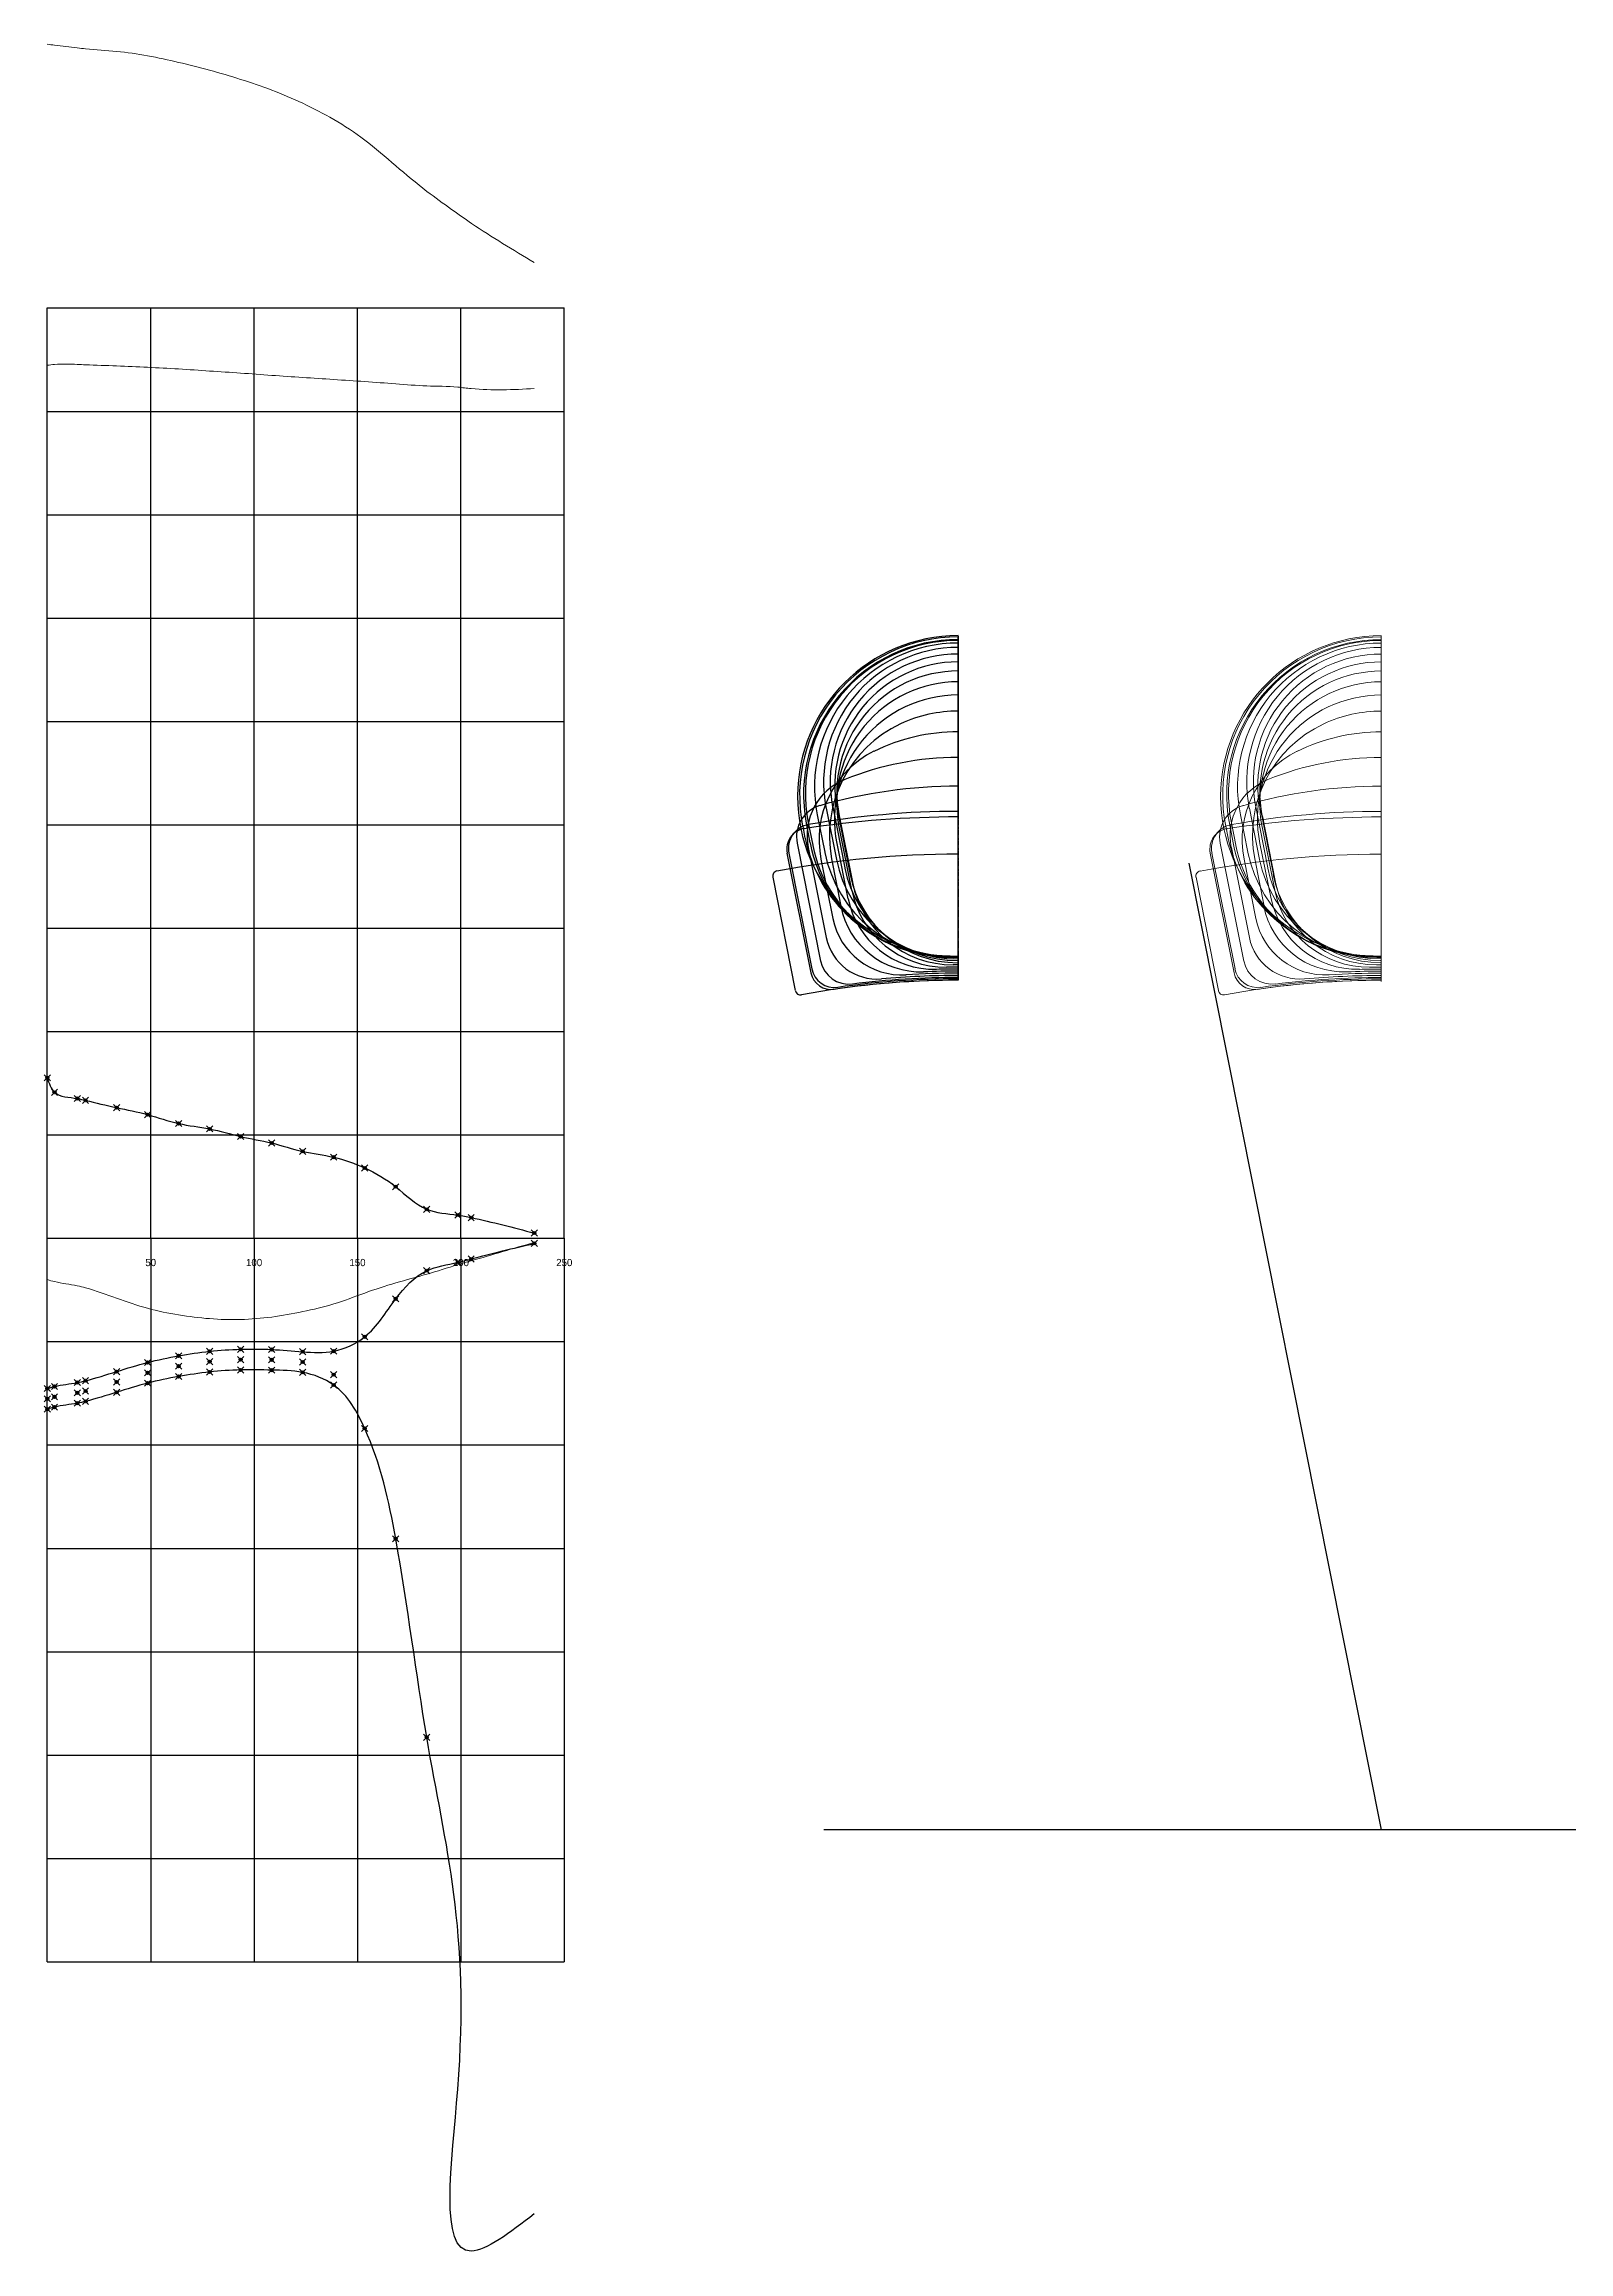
# Model space of a CAD drawing. Header units: millimetres. Extents: x -386 to 2406, y -435 to 634.
# Drawn here: x 931 to 1668, y -434 to 634 of the extents above; entities that cross this region are included whole.
import ezdxf
from ezdxf.enums import TextEntityAlignment as Align

# ---------------------------------------------------------------- set-up
doc = ezdxf.new("R2010")
doc.units = ezdxf.units.MM
doc.header["$PDMODE"] = 35
doc.header["$PDSIZE"] = 1.5
doc.linetypes.add('PHANTOM', pattern=[2.5, 1.25, -0.25, 0.25, -0.25, 0.25, -0.25])
for name, color, linetype in [('1', 7, 'Continuous'), ('r_kb', 4, 'Continuous'), ('r_kt', 2, 'Continuous'), ('r_top', 1, 'Continuous')]:
    doc.layers.add(name, color=color, linetype=linetype)

msp = doc.modelspace()

# ---------------------------------------------------------------- linework, layer by layer
for p, q in [((932.5, -293.2), (932.5, 506.8)), ((932.5, 506.8), (1182.5, 506.8)), ((982.5, 56.8), (982.5, 506.8)), ((1032.5, 56.8), (1032.5, 506.8)), ((1082.5, 56.8), (1082.5, 506.8)), ((1132.5, 56.8), (1132.5, 506.8)), ((1182.5, 56.8), (1182.5, 506.8)), ((932.5, 456.8), (1182.5, 456.8)), ((932.5, 406.8), (1182.5, 406.8)), ((932.5, 356.8), (1182.5, 356.8)), ((932.5, 306.8), (1182.5, 306.8)), ((932.5, 256.8), (1182.5, 256.8)), ((1484.6, 238.2), (1577.6, -229.4)), ((932.5, 206.8), (1182.5, 206.8)), ((932.5, 156.8), (1182.5, 156.8)), ((932.5, 106.8), (1182.5, 106.8)), ((932.5, 56.8), (1182.5, 56.8)), ((982.5, 56.8), (982.5, -293.2)), ((1032.5, 56.8), (1032.5, -293.2)), ((1082.5, 56.8), (1082.5, -293.2)), ((1132.5, 56.8), (1132.5, -293.2)), ((1182.5, 56.8), (1182.5, -293.2)), ((932.5, 6.8), (1182.5, 6.8)), ((932.5, -43.2), (1182.5, -43.2)), ((932.5, -93.2), (1182.5, -93.2)), ((932.5, -143.2), (1182.5, -143.2)), ((932.5, -193.2), (1182.5, -193.2)), ((1790.4, -229.4), (1308, -229.4)), ((932.5, -243.2), (1182.5, -243.2)), ((932.5, -293.2), (1182.5, -293.2))]:
    msp.add_line(p, q)
at = {"color": 2, "linetype": 'Continuous', "lineweight": 0, "extrusion": (1, 0, 2.22045e-16)}
msp.add_line((1577.6, 270.6), (1577.6, 270.6, -223.1), dxfattribs=at)
at = {"color": 1, "linetype": 'Continuous', "lineweight": 0}
msp.add_spline([(932.5, 634.4), (936, 633.9), (947, 632.6), (951, 632.2), (966, 630.9), (981, 628.8), (996, 625.6), (1011, 621.8), (1026, 617.4), (1041, 612.2), (1056, 605.8), (1071, 598), (1086, 588), (1101, 575.6), (1116.1, 563.2), (1128, 554.5), (1137.7, 547.7), (1168, 528.8)], degree=3, dxfattribs=at)
at = {"color": 6, "linetype": 'Continuous', "lineweight": 0}
msp.add_spline([(932.5, 479.1), (936, 479.5), (947, 479.5), (951, 479.3), (966, 478.8), (981, 478.1), (996, 477.3), (1011, 476.3), (1026, 475.3), (1041, 474.2), (1056, 473.2), (1071, 472.2), (1086, 471.2), (1101, 470.1), (1116, 469.1), (1131, 468.5), (1137.5, 467.8), (1168, 467.8)], degree=3, dxfattribs=at)
at = {"linetype": 'Continuous', "lineweight": 0}
for points in [[(1577.6, 348.2), (1577.6, 347.7, -3.5), (1577.6, 346.4, -14.5), (1577.6, 346, -18.5), (1577.6, 344.7, -33.5), (1577.6, 342.6, -48.5), (1577.6, 339.4, -63.5), (1577.6, 335.6, -78.5), (1577.6, 331.2, -93.5), (1577.6, 326, -108.5), (1577.6, 319.6, -123.5), (1577.6, 311.8, -138.5), (1577.6, 301.8, -153.5), (1577.6, 289.4, -168.5), (1577.6, 275.5, -183.5), (1577.6, 263.3, -198.5), (1577.6, 260.6, -205), (1577.6, 242.6, -235.5)], [(1577.6, 192.9), (1577.6, 193.3, -3.5), (1577.6, 193.3, -14.5), (1577.6, 193.1, -18.5), (1577.6, 192.6, -33.5), (1577.6, 191.9, -48.5), (1577.6, 191.1, -63.5), (1577.6, 190.1, -78.5), (1577.6, 189.1, -93.5), (1577.6, 188, -108.5), (1577.6, 187, -123.5), (1577.6, 186, -138.5), (1577.6, 185, -153.5), (1577.6, 183.9, -168.5), (1577.6, 182.9, -183.5), (1577.6, 182.3, -198.5), (1577.6, 181.6, -205), (1577.6, 181.6, -235.5)]]:
    msp.add_spline(points, degree=3, dxfattribs=at)
at = {"color": 3, "linetype": 'Continuous', "lineweight": 0}
msp.add_spline([(932.5, 36.8), (936, 35.8), (947, 33.8), (951, 32.8), (966, 27.8), (981, 22.9), (996, 19.7), (1011, 17.9), (1026, 17.5), (1041, 18.7), (1056, 21.3), (1071, 25), (1086, 30.3), (1101, 35.2), (1116, 39.4), (1131, 44), (1137.5, 45.9), (1168, 54.8)], degree=3, dxfattribs=at)
at = {"layer": '1', "color": 4, "linetype": 'PHANTOM'}
for p, q in [((1373, 348.2), (1373, 192.9)), ((1373, 193.3, -3.5), (1373, 347.7, -3.5)), ((1373, 193.3, -14.5), (1373, 346.4, -14.5)), ((1373, 193.1, -18.5), (1373, 346, -18.5)), ((1373, 192.6, -33.5), (1373, 344.7, -33.5)), ((1373, 191.9, -48.5), (1373, 342.6, -48.5)), ((1373, 191.1, -63.5), (1373, 339.4, -63.5)), ((1373, 190.1, -78.5), (1373, 335.6, -78.5)), ((1373, 189.1, -93.5), (1373, 331.2, -93.5)), ((1373, 188, -108.5), (1373, 326, -108.5)), ((1373, 187, -123.5), (1373, 319.6, -123.5)), ((1373, 186, -138.5), (1373, 311.8, -138.5)), ((1373, 185, -153.5), (1373, 301.8, -153.5)), ((1373, 183.9, -168.5), (1373, 289.4, -168.5)), ((1373, 182.9, -183.5), (1373, 275.5, -183.5)), ((1373, 182.3, -198.5), (1373, 263.3, -198.5)), ((1373, 181.6, -205), (1373, 260.6, -205)), ((1373, 181.6, -235.5), (1373, 242.6, -235.5))]:
    msp.add_line(p, q, dxfattribs=at)
at = {"layer": '1', "color": 7, "linetype": 'PHANTOM', "lineweight": 0}
for p, q in [((1577.6, 348.2), (1577.6, 192.9)), ((1577.6, 193.3, -3.5), (1577.6, 347.7, -3.5)), ((1577.6, 193.3, -14.5), (1577.6, 346.4, -14.5)), ((1577.6, 193.1, -18.5), (1577.6, 346, -18.5)), ((1577.6, 192.6, -33.5), (1577.6, 344.7, -33.5)), ((1577.6, 191.9, -48.5), (1577.6, 342.6, -48.5))]:
    msp.add_line(p, q, dxfattribs=at)
at = {"layer": '1', "color": 4, "linetype": 'PHANTOM', "lineweight": 0}
for p, q in [((1577.6, 191.1, -63.5), (1577.6, 339.4, -63.5)), ((1577.6, 190.1, -78.5), (1577.6, 335.6, -78.5)), ((1577.6, 189.1, -93.5), (1577.6, 331.2, -93.5)), ((1577.6, 188, -108.5), (1577.6, 326, -108.5)), ((1577.6, 187, -123.5), (1577.6, 319.6, -123.5)), ((1577.6, 186, -138.5), (1577.6, 311.8, -138.5)), ((1577.6, 185, -153.5), (1577.6, 301.8, -153.5)), ((1577.6, 183.9, -168.5), (1577.6, 289.4, -168.5)), ((1577.6, 182.9, -183.5), (1577.6, 275.5, -183.5)), ((1577.6, 182.3, -198.5), (1577.6, 270.6, -198.5)), ((1577.6, 181.6, -205), (1577.6, 270.6, -205)), ((1577.6, 181.6, -235.5), (1577.6, 270.6, -235.5))]:
    msp.add_line(p, q, dxfattribs=at)
at = {"layer": '1', "color": 2, "linetype": 'Continuous'}
for p, q in [((1299.5, 257.6, -14.5), (1301.3, 248.1, -14.5)), ((1300.5, 257.8, -18.5), (1302.7, 246.9, -18.5)), ((1304.8, 261.6, -33.5), (1308.5, 243.5, -33.5)), ((1309.2, 264.8, -48.5), (1314.1, 240, -48.5)), ((1312.3, 265.5, -63.5), (1318.2, 235.9, -63.5)), ((1314.4, 264.3, -78.5), (1320.7, 232.7, -78.5)), ((1315.4, 261.1, -93.5), (1321.8, 229, -93.5)), ((1295.1, 247.9, -183.5), (1306.4, 190.9, -183.5)), ((1297.8, 256.1, -3.5), (1298.9, 250.4, -3.5)), ((1300.5, 245.8, -168.5), (1309.2, 202.2, -168.5)), ((1314.3, 247.8, -123.5), (1319.7, 221, -123.5)), ((1315.3, 255.8, -108.5), (1321.4, 225.1, -108.5)), ((1290.2, 243.1, -205), (1301.8, 185.2, -205)), ((1291.1, 243.1, -198.5), (1302.2, 187.1, -198.5)), ((1306.6, 240.2, -153.5), (1312.3, 211.5, -153.5)), ((1311.8, 240.3, -138.5), (1316.2, 217.4, -138.5)), ((1283.3, 231.5, -235.5), (1294.2, 176.6, -235.5))]:
    msp.add_line(p, q, dxfattribs=at)
at = {"layer": '1', "color": 7, "linetype": 'Continuous', "lineweight": 0}
for p, q in [((1504.2, 257.6, -14.5), (1506, 248.1, -14.5)), ((1505.1, 257.8, -18.5), (1507.3, 246.9, -18.5)), ((1509.5, 261.6, -33.5), (1513.1, 243.5, -33.5)), ((1502.4, 256.1, -3.5), (1503.5, 250.4, -3.5))]:
    msp.add_line(p, q, dxfattribs=at)
at = {"layer": '1', "color": 2, "linetype": 'Continuous', "lineweight": 0}
for p, q in [((1513.8, 264.8, -48.5), (1518.7, 240, -48.5)), ((1516.9, 265.5, -63.5), (1522.8, 235.9, -63.5)), ((1519.1, 264.3, -78.5), (1525.4, 232.7, -78.5)), ((1520.1, 261.1, -93.5), (1526.4, 229, -93.5)), ((1499.7, 247.9, -183.5), (1511.1, 190.9, -183.5)), ((1505.1, 245.8, -168.5), (1513.8, 202.2, -168.5)), ((1518.9, 247.8, -123.5), (1524.4, 221, -123.5)), ((1520, 255.8, -108.5), (1526.1, 225.1, -108.5)), ((1494.9, 243.1, -205), (1506.4, 185.2, -205)), ((1495.7, 243.1, -198.5), (1506.9, 187.1, -198.5)), ((1511.2, 240.2, -153.5), (1517, 211.5, -153.5)), ((1516.4, 240.3, -138.5), (1520.9, 217.4, -138.5)), ((1488, 231.5, -235.5), (1498.9, 176.6, -235.5))]:
    msp.add_line(p, q, dxfattribs=at)
at = {"layer": '1', "color": 133, "linetype": 'Continuous'}
for centre, radius, start, end in [((1373, 270.6), 77.7, 90, 270), ((1373, 271, -3.5), 76.7, 90, 191.2056), ((1373, 271.6, -14.5), 74.8, 90, 190.7985), ((1373, 272.1, -18.5), 73.9, 90, 191.2056), ((1373, 275.2, -33.5), 69.5, 90, 191.2902), ((1373, 277.5, -48.5), 65.1, 90, 191.2987), ((1373, 277.5, -63.5), 61.9, 90, 191.2109), ((1373, 275.9, -78.5), 59.7, 90, 191.2307), ((1373, 272.5, -93.5), 58.7, 90, 191.2254), ((1373, 267.2, -108.5), 58.8, 90, 191.2613), ((1373, 259.7, -123.5), 59.9, 90, 191.4648), ((1373, 245.8, -138.5), 66, 90, 114.953), ((1370.3, 251.6, -138.5), 59.6, 114.953, 190.9493), ((1373, 209.8, -153.5), 92, 90, 116.3317), ((1353.4, 249.6, -153.5), 47.7, 116.3317, 191.3205), ((1373, 144, -168.5), 145.4, 90, 112.1641), ((1329.2, 251.6, -168.5), 29.3, 112.1641, 191.2973), ((1373, 34.1, -183.5), 241.4, 90, 106.0895), ((1302.6, 245.4, -198.5), 11.7, 100.1467, 191.2522), ((1310.5, 251, -183.5), 15.7, 106.0895, 191.2767), ((1373, -229.4, -205), 490, 90, 98.7416), ((1373, -148.3, -198.5), 411.6, 90, 100.1467), ((1300.1, 245.1, -205), 10, 98.7416, 191.2765), ((1368.2, 264.1, -3.5), 70.6, 191.2056, 265.4695), ((1367.8, 260.7, -14.5), 67.6, 190.7985, 274.4542), ((1368.1, 259.8, -18.5), 66.7, 191.2056, 270.3798), ((1373, -229.4, -235.5), 472, 90, 100.7037), ((1370.5, 255.8, -33.5), 63.2, 191.2902, 270.286), ((1372.8, 251.7, -48.5), 59.8, 191.2987, 270.0288), ((1372.6, 246.6, -63.5), 55.5, 191.2109, 270.0472), ((1285.8, 232, -235.5), 2.5, 100.7037, 191.2233), ((1372.6, 243, -78.5), 52.9, 191.2307, 270.0477), ((1366.7, 234.1, -108.5), 46.1, 191.2613, 270.773), ((1370.4, 238.6, -93.5), 49.5, 191.2254, 270.3191), ((1354.7, 224.9, -138.5), 39.2, 190.9493, 272.2775), ((1361.4, 229.4, -123.5), 42.5, 191.4648, 271.4279), ((1345.7, 218.2, -153.5), 34, 191.3205, 273.4583), ((1333.6, 207.1, -168.5), 24.9, 191.2973, 275.1293), ((1373, 325.3, -3.5), 132, 265.4695, 270), ((1373, -479.5, -18.5), 672.6, 90, 90.3798), ((1373, -255.1, -33.5), 447.7, 90, 90.286), ((1373, -229.4, -235.5), 411, 90, 100.6333), ((1311.6, 187.1, -205), 10, 191.2765, 278.3861), ((1313.2, 189.3, -198.5), 11.2, 191.2522, 278.1253), ((1320.2, 193.7, -183.5), 14, 191.2767, 277.1047), ((1373, -229.4, -205), 411, 90, 98.3861), ((1373, -229.6, -198.5), 411.9, 90, 98.1253), ((1373, -230.4, -183.5), 413.3, 90, 97.1047), ((1373, -231.9, -168.5), 415.8, 90, 95.1293), ((1373, -234.4, -153.5), 419.4, 90, 93.4583), ((1373, -235.3, -138.5), 421.3, 90, 92.2775), ((1373, -236, -123.5), 423, 90, 91.4279), ((1373, -236.6, -108.5), 424.6, 90, 90.773), ((1373, -237.2, -93.5), 426.3, 90, 90.3191), ((1373, -238.6, -63.5), 429.7, 90, 90.0472), ((1373, -237.9, -78.5), 428, 90, 90.0477), ((1373, -246, -48.5), 437.9, 90, 90.0288), ((1296.7, 177, -235.5), 2.5, 191.2233, 280.6333)]:
    msp.add_arc(centre, radius, start, end, dxfattribs=at)
at = {"layer": '1', "color": 1, "linetype": 'Continuous', "lineweight": 0}
msp.add_arc((1577.6, 270.6), 77.7, 90, 270, dxfattribs=at)
at = {"layer": '1', "color": 133, "linetype": 'Continuous', "lineweight": 0}
for centre, radius, start, end in [((1577.6, 271, -3.5), 76.7, 90, 191.2056), ((1577.6, 271.6, -14.5), 74.8, 90, 190.7985), ((1577.6, 272.1, -18.5), 73.9, 90, 191.2056), ((1577.6, 275.2, -33.5), 69.5, 90, 191.2902), ((1577.6, 277.5, -48.5), 65.1, 90, 191.2987), ((1577.6, 277.5, -63.5), 61.9, 90, 191.2109), ((1577.6, 275.9, -78.5), 59.7, 90, 191.2307), ((1577.6, 272.5, -93.5), 58.7, 90, 191.2254), ((1577.6, 267.2, -108.5), 58.8, 90, 191.2613), ((1577.6, 259.7, -123.5), 59.9, 90, 191.4648), ((1577.6, 245.8, -138.5), 66, 90, 114.953), ((1574.9, 251.6, -138.5), 59.6, 114.953, 190.9493), ((1577.6, 209.8, -153.5), 92, 90, 116.3317), ((1558, 249.6, -153.5), 47.7, 116.3317, 191.3205), ((1577.6, 144, -168.5), 145.4, 90, 112.1641), ((1533.8, 251.6, -168.5), 29.3, 112.1641, 191.2973), ((1577.6, 34.1, -183.5), 241.4, 90, 106.0895), ((1507.2, 245.4, -198.5), 11.7, 100.1467, 191.2522), ((1515.1, 251, -183.5), 15.7, 106.0895, 191.2767), ((1577.6, -229.4, -205), 490, 90, 98.7416), ((1577.6, -148.3, -198.5), 411.6, 90, 100.1467), ((1504.7, 245.1, -205), 10, 98.7416, 191.2765), ((1572.8, 264.1, -3.5), 70.6, 191.2056, 265.4695), ((1572.4, 260.7, -14.5), 67.6, 190.7985, 274.4542), ((1572.7, 259.8, -18.5), 66.7, 191.2056, 270.3798), ((1577.6, -229.4, -235.5), 472, 90, 100.7037), ((1575.1, 255.8, -33.5), 63.2, 191.2902, 270.286), ((1577.4, 251.7, -48.5), 59.8, 191.2987, 270.0288), ((1577.2, 246.6, -63.5), 55.5, 191.2109, 270.0472), ((1490.4, 232, -235.5), 2.5, 100.7037, 191.2233), ((1577.2, 243, -78.5), 52.9, 191.2307, 270.0477), ((1571.3, 234.1, -108.5), 46.1, 191.2613, 270.773), ((1575, 238.6, -93.5), 49.5, 191.2254, 270.3191), ((1559.3, 224.9, -138.5), 39.2, 190.9493, 272.2775), ((1566, 229.4, -123.5), 42.5, 191.4648, 271.4279), ((1550.3, 218.2, -153.5), 34, 191.3205, 273.4583), ((1538.2, 207.1, -168.5), 24.9, 191.2973, 275.1293), ((1577.6, 325.3, -3.5), 132, 265.4695, 270), ((1577.6, -479.5, -18.5), 672.6, 90, 90.3798), ((1577.6, -255.1, -33.5), 447.7, 90, 90.286), ((1577.6, -229.4, -235.5), 411, 90, 100.6333), ((1516.2, 187.1, -205), 10, 191.2765, 278.3861), ((1517.8, 189.3, -198.5), 11.2, 191.2522, 278.1253), ((1524.8, 193.7, -183.5), 14, 191.2767, 277.1047), ((1577.6, -229.4, -205), 411, 90, 98.3861), ((1577.6, -229.6, -198.5), 411.9, 90, 98.1253), ((1577.6, -230.4, -183.5), 413.3, 90, 97.1047), ((1577.6, -231.9, -168.5), 415.8, 90, 95.1293), ((1577.6, -234.4, -153.5), 419.4, 90, 93.4583), ((1577.6, -235.3, -138.5), 421.3, 90, 92.2775), ((1577.6, -236, -123.5), 423, 90, 91.4279), ((1577.6, -236.6, -108.5), 424.6, 90, 90.773), ((1577.6, -237.2, -93.5), 426.3, 90, 90.3191), ((1577.6, -238.6, -63.5), 429.7, 90, 90.0472), ((1577.6, -237.9, -78.5), 428, 90, 90.0477), ((1577.6, -246, -48.5), 437.9, 90, 90.0288), ((1501.3, 177, -235.5), 2.5, 191.2233, 280.6333)]:
    msp.add_arc(centre, radius, start, end, dxfattribs=at)
at = {"layer": '1', "color": 3, "linetype": 'Continuous'}
for points, knots in [([(1373, 348.2), (1373, 348.1, -1.2), (1373, 347.4, -6), (1373, 346.7, -12.2), (1373, 345.7, -22.2), (1373, 344.9, -33.5), (1373, 342.8, -48.6), (1373, 339.5, -63.6), (1373, 335.7, -78.6), (1373, 331.3, -93.6), (1373, 326.2, -108.7), (1373, 319.7, -123.8), (1373, 312, -139), (1373, 301.8, -154.1), (1373, 289.3, -168.9), (1373, 276, -183.2), (1373, 264.6, -194.6), (1373, 261.4, -202.7), (1373, 260.6, -205)], [0, 0, 0, 0, 0.01546, 0.063897, 0.081476, 0.147315, 0.213548, 0.280617, 0.348283, 0.41664, 0.486063, 0.557377, 0.631308, 0.710142, 0.795246, 0.884672, 0.969222, 1, 1, 1, 1]), ([(1373, 192.9), (1373, 193.1, -1.2), (1373, 193.7, -6), (1373, 193.5, -12.2), (1373, 192.9, -22.2), (1373, 192.7, -33.5), (1373, 191.9, -48.5), (1373, 191.2, -63.5), (1373, 190.1, -78.5), (1373, 189.2, -93.5), (1373, 188, -108.5), (1373, 187.1, -123.5), (1373, 186, -138.5), (1373, 185.1, -153.5), (1373, 184, -168.5), (1373, 182.7, -183.5), (1373, 182.7, -195.7), (1373, 181.9, -202.8), (1373, 181.6, -205)], [0, 0, 0, 0, 0.017151, 0.070704, 0.090202, 0.163269, 0.236376, 0.309506, 0.382695, 0.455884, 0.529108, 0.602297, 0.675486, 0.748675, 0.821898, 0.895087, 0.968172, 1, 1, 1, 1])]:
    msp.add_open_spline(points, degree=3, knots=knots, dxfattribs=at)
at = {"layer": 'r_kb'}
msp.add_spline([(932.5, 134.4), (936, 127.4), (947, 124.4), (951, 123.5), (966, 120), (981, 116.6), (996, 112.3), (1011, 109.7), (1026, 106), (1041, 102.9), (1056, 98.8), (1071, 96), (1086, 90.8), (1101, 81.7), (1116, 70.8), (1131, 68), (1137.5, 66.8), (1168, 59.3)], degree=3, dxfattribs=at)
for p in [(932.5, 134.4), (936, 127.4), (947, 124.4), (951, 123.5), (966, 120), (981, 116.6), (996, 112.3), (1011, 109.7), (1026, 106), (1041, 102.9), (1056, 98.8), (1071, 96), (1086, 90.8), (1101, 81.7), (1116, 70.8), (1131, 68), (1137.5, 66.8), (1168, 59.3)]:
    msp.add_point(p, dxfattribs=at)
at = {"layer": 'r_kt'}
msp.add_spline([(932.5, -15.9), (936, -14.9), (947, -13), (951, -12.1), (966, -7.7), (981, -3.3), (996, -0.1), (1011, 2.1), (1026, 3.1), (1041, 3), (1056, 1.9), (1071, 2.2), (1086, 9.1), (1101, 27.5), (1116, 41.1), (1131, 45.1), (1137.5, 46.8), (1168, 54.3)], degree=3, dxfattribs=at)
for p in [(1168, 54.3), (1131, 45.1), (1137.5, 46.8), (1116, 41.1), (1101, 27.5), (996, -0.1), (1011, 2.1), (1026, 3.1), (1041, 3), (1056, 1.9), (1071, 2.2), (1086, 9.1), (951, -12.1), (966, -7.7), (981, -3.3), (981, -8.3), (996, -5.1), (996, -10.1), (1011, -2.9), (1011, -7.9), (1026, -1.9), (1026, -6.9), (1041, -2), (1041, -7), (1056, -3.1), (1056, -8.1), (932.5, -15.9), (932.5, -20.9), (936, -14.9), (936, -19.9), (947, -13), (947, -18), (951, -17.1), (951, -22.1), (966, -12.7), (966, -17.7), (981, -13.3), (932.5, -25.9), (936, -24.9), (947, -23)]:
    msp.add_point(p, dxfattribs=at)
at = {"layer": 'r_top'}
msp.add_spline([(1168, -415.2), (1137.5, -433.2), (1131, -354.8), (1116, -184.6), (1101, -88.6), (1086, -35.2), (1071, -14.2), (1056, -8.1), (1041, -7), (1026, -6.9), (1011, -7.9), (996, -10.1), (981, -13.3), (966, -17.7), (951, -22.1), (947, -23), (936, -24.9), (932.5, -25.9)], degree=3, dxfattribs=at)
for p in [(1041, 3), (1056, 1.9), (1041, -2), (1041, -7), (1056, -3.1), (1056, -8.1), (1071, -9.2), (1071, -14.2), (1086, -35.2), (1101, -88.6), (1116, -184.6)]:
    msp.add_point(p, dxfattribs=at)

# ---------------------------------------------------------------- texts
for s, p in [('50', (982.5, 46.8)), ('100', (1032.5, 46.8)), ('150', (1082.5, 46.8)), ('200', (1132.5, 46.8)), ('250', (1182.5, 46.8))]:
    msp.add_text(s, height=3.5).set_placement(p, align=Align.TOP_CENTER)

doc.saveas('drawing.dxf')
